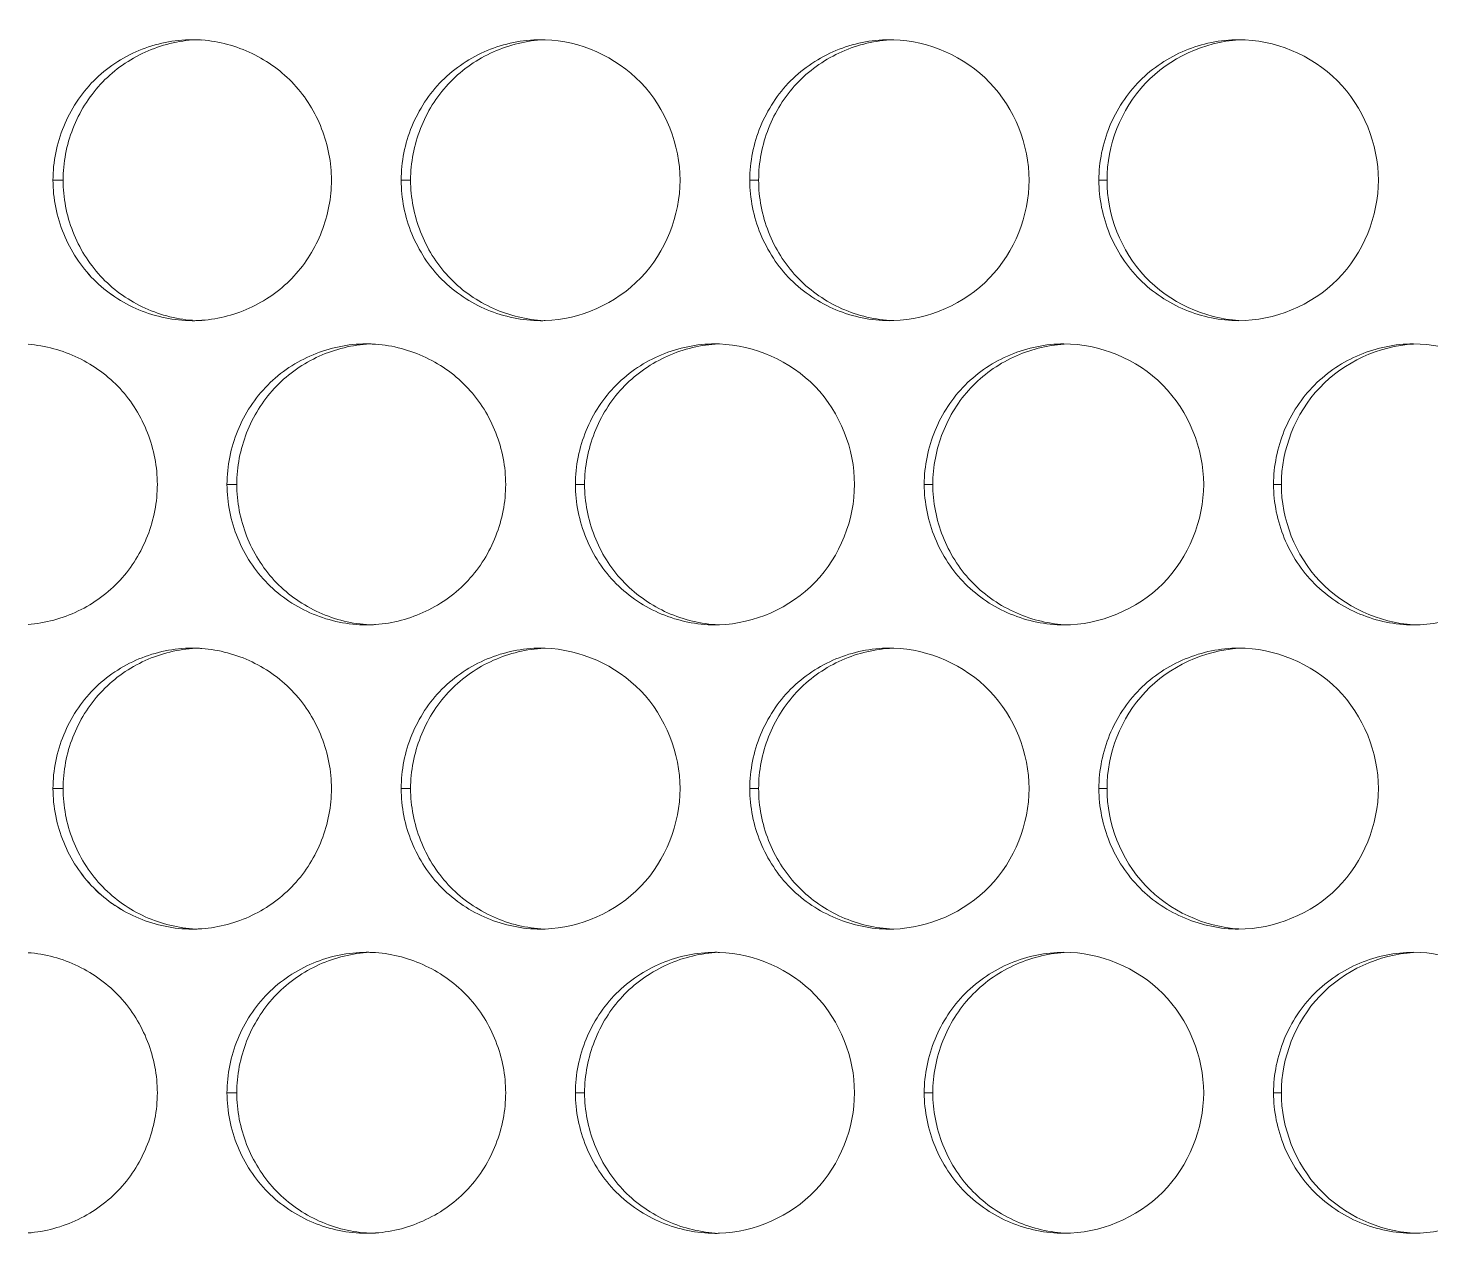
# Model space of a CAD drawing. Header units: millimetres. Extents: x 1177 to 4147, y 93 to 2194.
# Drawn here: x 1696.71 to 1726.67, y 1791.03 to 1817.01 of the extents above; entities that cross this region are included whole.
import ezdxf

# ---------------------------------------------------------------- set-up
doc = ezdxf.new("R2010")
doc.units = ezdxf.units.MM
doc.header["$LTSCALE"] = 0.1
doc.layers.get('0').update_dxf_attribs({"lineweight": 13})
doc.layers.add('标注', color=251, linetype='Continuous', lineweight=9)

msp = doc.modelspace()

# ---------------------------------------------------------------- linework, layer by layer
for radius, start, end in [(196.75, 204.56225, 43.01001), (177.334, 204.90538, 48.55999), (177.047, 204.9052, 48.6494), (168.077, 204.78787, 51.55568), (165.455, 204.70676, 52.44821), (156.5, 204.24844, 55.64881), (156.25, 204.23139, 55.74165), (155.11, 204.1505, 56.16753), (155, 204.14243, 56.20879)]:
    msp.add_arc((1812.49, 1686.895), radius, start, end)
at = {"layer": '标注'}
for p, q in [((1697.462, 1813.76), (1697.246, 1813.76)), ((1697.462, 1813.76), (1697.246, 1813.76)), ((1704.884, 1813.76), (1704.682, 1813.76)), ((1704.884, 1813.76), (1704.682, 1813.76)), ((1712.316, 1813.76), (1712.127, 1813.76)), ((1712.316, 1813.76), (1712.127, 1813.76)), ((1719.756, 1813.76), (1719.582, 1813.76)), ((1719.756, 1813.76), (1719.582, 1813.76)), ((1701.172, 1807.265), (1700.962, 1807.265)), ((1708.599, 1807.265), (1708.403, 1807.265)), ((1716.035, 1807.265), (1715.853, 1807.265)), ((1723.479, 1807.265), (1723.312, 1807.265)), ((1697.462, 1800.77), (1697.246, 1800.77)), ((1697.462, 1800.77), (1697.246, 1800.77)), ((1704.884, 1800.77), (1704.682, 1800.77)), ((1704.884, 1800.77), (1704.682, 1800.77)), ((1712.316, 1800.77), (1712.127, 1800.77)), ((1712.316, 1800.77), (1712.127, 1800.77)), ((1719.756, 1800.77), (1719.582, 1800.77)), ((1719.756, 1800.77), (1719.582, 1800.77)), ((1701.172, 1794.275), (1700.962, 1794.275)), ((1708.599, 1794.275), (1708.403, 1794.275)), ((1716.035, 1794.275), (1715.853, 1794.275)), ((1723.479, 1794.275), (1723.312, 1794.275))]:
    msp.add_line(p, q, dxfattribs=at)
for centre, radius, start, end in [((1700.219, 1813.956), 2.804, 87.8277, 89.9975), ((1700.219, 1813.956), 2.804, 87.8277, 89.9975), ((1700.217, 1813.92), 2.84, 85.8355, 87.828), ((1700.217, 1813.92), 2.84, 85.8355, 87.828), ((1707.659, 1813.95), 2.81, 87.977, 89.9978), ((1707.659, 1813.95), 2.81, 87.977, 89.9978), ((1715.108, 1813.945), 2.815, 88.1254, 89.9981), ((1715.108, 1813.945), 2.815, 88.1254, 89.9981), ((1700.219, 1813.564), 2.804, 270.0025, 272.1723), ((1700.219, 1813.564), 2.804, 270.0025, 272.1723), ((1700.217, 1813.6), 2.84, 272.172, 274.1645), ((1700.217, 1813.6), 2.84, 272.172, 274.1645), ((1707.659, 1813.57), 2.81, 270.0022, 272.023), ((1707.659, 1813.57), 2.81, 270.0022, 272.023), ((1715.108, 1813.576), 2.815, 270.0019, 271.8746), ((1715.108, 1813.576), 2.815, 270.0019, 271.8746), ((1703.938, 1807.458), 2.807, 87.9025, 89.9977), ((1703.936, 1807.423), 2.842, 85.9783, 87.9027), ((1711.382, 1807.452), 2.813, 88.0513, 89.998), ((1703.938, 1807.072), 2.807, 270.0023, 272.0975), ((1703.936, 1807.107), 2.842, 272.0973, 274.0217), ((1711.382, 1807.078), 2.813, 270.002, 271.9487), ((1700.219, 1800.966), 2.804, 87.8277, 89.9975), ((1700.219, 1800.966), 2.804, 87.8277, 89.9975), ((1700.217, 1800.93), 2.84, 85.8355, 87.828), ((1700.217, 1800.93), 2.84, 85.8355, 87.828), ((1707.659, 1800.96), 2.81, 87.977, 89.9978), ((1707.659, 1800.96), 2.81, 87.977, 89.9978), ((1715.108, 1800.954), 2.815, 88.1254, 89.9981), ((1715.108, 1800.954), 2.815, 88.1254, 89.9981), ((1700.219, 1800.574), 2.804, 270.0025, 272.1723), ((1700.219, 1800.574), 2.804, 270.0025, 272.1723), ((1700.217, 1800.61), 2.84, 272.172, 274.1645), ((1700.217, 1800.61), 2.84, 272.172, 274.1645), ((1707.659, 1800.58), 2.81, 270.0022, 272.023), ((1707.659, 1800.58), 2.81, 270.0022, 272.023), ((1715.108, 1800.585), 2.815, 270.0019, 271.8746), ((1715.108, 1800.585), 2.815, 270.0019, 271.8746), ((1703.938, 1794.468), 2.807, 87.9025, 89.9977), ((1703.936, 1794.433), 2.842, 85.9783, 87.9027), ((1711.382, 1794.462), 2.813, 88.0513, 89.998), ((1703.938, 1794.082), 2.807, 270.0023, 272.0975), ((1703.936, 1794.116), 2.842, 272.0973, 274.0217), ((1711.382, 1794.087), 2.813, 270.002, 271.9487)]:
    msp.add_arc(centre, radius, start, end, dxfattribs=at)
msp.add_spline([(2027.49, 1819.182), (1864.296, 1806.369), (1766.772, 1737.15), (1658.757, 1615.796), (1597.49, 1595.163)], degree=3, dxfattribs=at)
for points, knots in [([(1700.225, 1816.753), (1699.856, 1816.726), (1699.123, 1816.527), (1698.205, 1815.855), (1697.608, 1814.884), (1697.462, 1814.133), (1697.462, 1813.76)], [0, 0, 0, 0, 0.248925, 0.498265, 0.748671, 1, 1, 1, 1]), ([(1700.225, 1816.753), (1699.856, 1816.726), (1699.123, 1816.527), (1698.205, 1815.855), (1697.608, 1814.884), (1697.462, 1814.133), (1697.462, 1813.76)], [0, 0, 0, 0, 0.248925, 0.498265, 0.748671, 1, 1, 1, 1]), ([(1703.194, 1813.76), (1703.194, 1814.133), (1703.047, 1814.884), (1702.448, 1815.856), (1701.528, 1816.527), (1700.793, 1816.726), (1700.424, 1816.753)], [0, 0, 0, 0, 0.251074, 0.501391, 0.750853, 1, 1, 1, 1]), ([(1703.194, 1813.76), (1703.194, 1814.133), (1703.047, 1814.884), (1702.448, 1815.856), (1701.528, 1816.527), (1700.793, 1816.726), (1700.424, 1816.753)], [0, 0, 0, 0, 0.251074, 0.501391, 0.750853, 1, 1, 1, 1]), ([(1707.664, 1816.754), (1707.294, 1816.728), (1706.557, 1816.532), (1705.633, 1815.861), (1705.031, 1814.887), (1704.884, 1814.134), (1704.884, 1813.76)], [0, 0, 0, 0, 0.249064, 0.498469, 0.748809, 1, 1, 1, 1]), ([(1707.664, 1816.754), (1707.294, 1816.728), (1706.557, 1816.532), (1705.633, 1815.861), (1705.031, 1814.887), (1704.884, 1814.134), (1704.884, 1813.76)], [0, 0, 0, 0, 0.249064, 0.498469, 0.748809, 1, 1, 1, 1]), ([(1710.637, 1813.76), (1710.637, 1814.509), (1710.034, 1816.065), (1708.503, 1816.732), (1707.758, 1816.758)], [0, 0, 0, 0, 0.50127, 1, 1, 1, 1]), ([(1710.637, 1813.76), (1710.637, 1814.509), (1710.034, 1816.065), (1708.503, 1816.732), (1707.758, 1816.758)], [0, 0, 0, 0, 0.50127, 1, 1, 1, 1]), ([(1715.113, 1816.755), (1714.741, 1816.731), (1714, 1816.537), (1713.07, 1815.867), (1712.464, 1814.891), (1712.316, 1814.136), (1712.316, 1813.76)], [0, 0, 0, 0, 0.249193, 0.49866, 0.748939, 1, 1, 1, 1]), ([(1715.113, 1816.755), (1714.741, 1816.731), (1714, 1816.537), (1713.07, 1815.867), (1712.464, 1814.891), (1712.316, 1814.136), (1712.316, 1813.76)], [0, 0, 0, 0, 0.249193, 0.49866, 0.748939, 1, 1, 1, 1]), ([(1718.09, 1813.76), (1718.09, 1814.511), (1717.484, 1816.07), (1715.947, 1816.734), (1715.2, 1816.759)], [0, 0, 0, 0, 0.501064, 1, 1, 1, 1]), ([(1718.09, 1813.76), (1718.09, 1814.511), (1717.484, 1816.07), (1715.947, 1816.734), (1715.2, 1816.759)], [0, 0, 0, 0, 0.501064, 1, 1, 1, 1]), ([(1722.571, 1816.755), (1721.837, 1816.713), (1720.341, 1816.033), (1719.756, 1814.499), (1719.756, 1813.76)], [0, 0, 0, 0, 0.498764, 1, 1, 1, 1]), ([(1722.571, 1816.755), (1721.837, 1816.713), (1720.341, 1816.033), (1719.756, 1814.499), (1719.756, 1813.76)], [0, 0, 0, 0, 0.498764, 1, 1, 1, 1]), ([(1725.551, 1813.76), (1725.551, 1814.525), (1724.918, 1816.116), (1723.328, 1816.76), (1722.566, 1816.76)], [0, 0, 0, 0, 0.500882, 1, 1, 1, 1]), ([(1725.551, 1813.76), (1725.551, 1814.525), (1724.918, 1816.116), (1723.328, 1816.76), (1722.566, 1816.76)], [0, 0, 0, 0, 0.500882, 1, 1, 1, 1]), ([(1706.521, 1816.528), (1706.163, 1816.379), (1705.494, 1815.938), (1705.059, 1815.267), (1704.911, 1814.907)], [0, 0, 0, 0, 0.499396, 1, 1, 1, 1]), ([(1706.521, 1816.528), (1706.163, 1816.379), (1705.494, 1815.938), (1705.059, 1815.267), (1704.911, 1814.907)], [0, 0, 0, 0, 0.499396, 1, 1, 1, 1]), ([(1713.968, 1816.528), (1713.61, 1816.379), (1712.941, 1815.938), (1712.505, 1815.267), (1712.357, 1814.907)], [0, 0, 0, 0, 0.499513, 1, 1, 1, 1]), ([(1713.968, 1816.528), (1713.61, 1816.379), (1712.941, 1815.938), (1712.505, 1815.267), (1712.357, 1814.907)], [0, 0, 0, 0, 0.499513, 1, 1, 1, 1]), ([(1721.425, 1816.528), (1721.066, 1816.379), (1720.397, 1815.939), (1719.96, 1815.267), (1719.812, 1814.907)], [0, 0, 0, 0, 0.499622, 1, 1, 1, 1]), ([(1721.425, 1816.528), (1721.066, 1816.379), (1720.397, 1815.939), (1719.96, 1815.267), (1719.812, 1814.907)], [0, 0, 0, 0, 0.499622, 1, 1, 1, 1]), ([(1697.462, 1813.76), (1697.462, 1813.387), (1697.608, 1812.637), (1698.205, 1811.665), (1699.123, 1810.993), (1699.856, 1810.795), (1700.225, 1810.768)], [0, 0, 0, 0, 0.251329, 0.501735, 0.751075, 1, 1, 1, 1]), ([(1697.462, 1813.76), (1697.462, 1813.387), (1697.608, 1812.637), (1698.205, 1811.665), (1699.123, 1810.993), (1699.856, 1810.795), (1700.225, 1810.768)], [0, 0, 0, 0, 0.251329, 0.501735, 0.751075, 1, 1, 1, 1]), ([(1700.424, 1810.768), (1700.793, 1810.794), (1701.528, 1810.993), (1702.448, 1811.664), (1703.047, 1812.636), (1703.194, 1813.387), (1703.194, 1813.76)], [0, 0, 0, 0, 0.249147, 0.498609, 0.748926, 1, 1, 1, 1]), ([(1700.424, 1810.768), (1700.793, 1810.794), (1701.528, 1810.993), (1702.448, 1811.664), (1703.047, 1812.636), (1703.194, 1813.387), (1703.194, 1813.76)], [0, 0, 0, 0, 0.249147, 0.498609, 0.748926, 1, 1, 1, 1]), ([(1704.884, 1813.76), (1704.884, 1813.386), (1705.031, 1812.633), (1705.633, 1811.659), (1706.557, 1810.988), (1707.294, 1810.792), (1707.664, 1810.767)], [0, 0, 0, 0, 0.251191, 0.501531, 0.750936, 1, 1, 1, 1]), ([(1704.884, 1813.76), (1704.884, 1813.386), (1705.031, 1812.633), (1705.633, 1811.659), (1706.557, 1810.988), (1707.294, 1810.792), (1707.664, 1810.767)], [0, 0, 0, 0, 0.251191, 0.501531, 0.750936, 1, 1, 1, 1]), ([(1707.758, 1810.762), (1708.503, 1810.788), (1710.034, 1811.455), (1710.637, 1813.011), (1710.637, 1813.76)], [0, 0, 0, 0, 0.49873, 1, 1, 1, 1]), ([(1707.758, 1810.762), (1708.503, 1810.788), (1710.034, 1811.455), (1710.637, 1813.011), (1710.637, 1813.76)], [0, 0, 0, 0, 0.49873, 1, 1, 1, 1]), ([(1712.316, 1813.76), (1712.316, 1813.385), (1712.464, 1812.629), (1713.07, 1811.653), (1714, 1810.983), (1714.741, 1810.789), (1715.113, 1810.766)], [0, 0, 0, 0, 0.251061, 0.50134, 0.750807, 1, 1, 1, 1]), ([(1712.316, 1813.76), (1712.316, 1813.385), (1712.464, 1812.629), (1713.07, 1811.653), (1714, 1810.983), (1714.741, 1810.789), (1715.113, 1810.766)], [0, 0, 0, 0, 0.251061, 0.50134, 0.750807, 1, 1, 1, 1]), ([(1715.2, 1810.762), (1715.947, 1810.786), (1717.484, 1811.45), (1718.09, 1813.01), (1718.09, 1813.76)], [0, 0, 0, 0, 0.498936, 1, 1, 1, 1]), ([(1715.2, 1810.762), (1715.947, 1810.786), (1717.484, 1811.45), (1718.09, 1813.01), (1718.09, 1813.76)], [0, 0, 0, 0, 0.498936, 1, 1, 1, 1]), ([(1719.756, 1813.76), (1719.756, 1813.021), (1720.341, 1811.487), (1721.837, 1810.808), (1722.571, 1810.765)], [0, 0, 0, 0, 0.501236, 1, 1, 1, 1]), ([(1719.756, 1813.76), (1719.756, 1813.021), (1720.341, 1811.487), (1721.837, 1810.808), (1722.571, 1810.765)], [0, 0, 0, 0, 0.501236, 1, 1, 1, 1]), ([(1722.566, 1810.76), (1723.328, 1810.76), (1724.918, 1811.404), (1725.551, 1812.995), (1725.551, 1813.76)], [0, 0, 0, 0, 0.499118, 1, 1, 1, 1]), ([(1722.566, 1810.76), (1723.328, 1810.76), (1724.918, 1811.404), (1725.551, 1812.995), (1725.551, 1813.76)], [0, 0, 0, 0, 0.499118, 1, 1, 1, 1]), ([(1697.475, 1812.613), (1697.622, 1812.253), (1698.057, 1811.582), (1698.724, 1811.141), (1699.082, 1810.992)], [0, 0, 0, 0, 0.50073, 1, 1, 1, 1]), ([(1704.911, 1812.613), (1705.059, 1812.253), (1705.494, 1811.582), (1706.163, 1811.141), (1706.521, 1810.992)], [0, 0, 0, 0, 0.500604, 1, 1, 1, 1]), ([(1704.911, 1812.613), (1705.059, 1812.253), (1705.494, 1811.582), (1706.163, 1811.141), (1706.521, 1810.992)], [0, 0, 0, 0, 0.500604, 1, 1, 1, 1]), ([(1712.357, 1812.613), (1712.505, 1812.253), (1712.941, 1811.582), (1713.61, 1811.141), (1713.968, 1810.992)], [0, 0, 0, 0, 0.500487, 1, 1, 1, 1]), ([(1712.357, 1812.613), (1712.505, 1812.253), (1712.941, 1811.582), (1713.61, 1811.141), (1713.968, 1810.992)], [0, 0, 0, 0, 0.500487, 1, 1, 1, 1]), ([(1719.812, 1812.613), (1719.96, 1812.253), (1720.397, 1811.582), (1721.066, 1811.141), (1721.425, 1810.992)], [0, 0, 0, 0, 0.500378, 1, 1, 1, 1]), ([(1719.812, 1812.613), (1719.96, 1812.253), (1720.397, 1811.582), (1721.066, 1811.141), (1721.425, 1810.992)], [0, 0, 0, 0, 0.500378, 1, 1, 1, 1]), ([(1699.475, 1807.265), (1699.475, 1807.638), (1699.329, 1808.387), (1698.733, 1809.358), (1697.815, 1810.029), (1697.083, 1810.229), (1696.714, 1810.257)], [0, 0, 0, 0, 0.251145, 0.501497, 0.750925, 1, 1, 1, 1]), ([(1703.943, 1810.258), (1703.574, 1810.232), (1702.839, 1810.034), (1701.918, 1809.363), (1701.318, 1808.39), (1701.172, 1807.639), (1701.172, 1807.265)], [0, 0, 0, 0, 0.248996, 0.498369, 0.748741, 1, 1, 1, 1]), ([(1706.914, 1807.265), (1706.914, 1807.639), (1706.767, 1808.391), (1706.166, 1809.364), (1705.242, 1810.035), (1704.506, 1810.232), (1704.136, 1810.258)], [0, 0, 0, 0, 0.251005, 0.501289, 0.750782, 1, 1, 1, 1]), ([(1711.388, 1810.259), (1711.017, 1810.235), (1710.278, 1810.039), (1709.35, 1809.369), (1708.747, 1808.394), (1708.599, 1807.64), (1708.599, 1807.265)], [0, 0, 0, 0, 0.24913, 0.498566, 0.748875, 1, 1, 1, 1]), ([(1714.363, 1807.265), (1714.363, 1808.015), (1713.758, 1809.572), (1712.224, 1810.238), (1711.478, 1810.263)], [0, 0, 0, 0, 0.501165, 1, 1, 1, 1]), ([(1718.841, 1810.26), (1718.468, 1810.237), (1717.725, 1810.044), (1716.792, 1809.375), (1716.184, 1808.398), (1716.035, 1807.641), (1716.035, 1807.265)], [0, 0, 0, 0, 0.249253, 0.49875, 0.749, 1, 1, 1, 1]), ([(1721.82, 1807.265), (1721.82, 1808.03), (1721.187, 1809.621), (1719.598, 1810.265), (1718.836, 1810.265)], [0, 0, 0, 0, 0.500977, 1, 1, 1, 1]), ([(1726.303, 1810.261), (1725.567, 1810.22), (1724.067, 1809.542), (1723.479, 1808.005), (1723.479, 1807.265)], [0, 0, 0, 0, 0.498854, 1, 1, 1, 1]), ([(1729.285, 1807.265), (1729.285, 1808.03), (1728.65, 1809.622), (1727.06, 1810.265), (1726.298, 1810.265)], [0, 0, 0, 0, 0.50079, 1, 1, 1, 1]), ([(1702.8, 1810.033), (1702.442, 1809.884), (1701.775, 1809.443), (1701.34, 1808.772), (1701.192, 1808.412)], [0, 0, 0, 0, 0.499334, 1, 1, 1, 1]), ([(1710.243, 1810.033), (1709.885, 1809.884), (1709.217, 1809.443), (1708.781, 1808.772), (1708.633, 1808.412)], [0, 0, 0, 0, 0.499456, 1, 1, 1, 1]), ([(1717.696, 1810.033), (1717.337, 1809.884), (1716.668, 1809.443), (1716.232, 1808.772), (1716.083, 1808.412)], [0, 0, 0, 0, 0.499569, 1, 1, 1, 1]), ([(1725.156, 1810.033), (1724.797, 1809.884), (1724.128, 1809.444), (1723.691, 1808.772), (1723.542, 1808.412)], [0, 0, 0, 0, 0.499673, 1, 1, 1, 1]), ([(1696.714, 1804.273), (1697.083, 1804.301), (1697.815, 1804.5), (1698.733, 1805.172), (1699.329, 1806.143), (1699.475, 1806.892), (1699.475, 1807.265)], [0, 0, 0, 0, 0.249075, 0.498503, 0.748855, 1, 1, 1, 1]), ([(1701.172, 1807.265), (1701.172, 1806.891), (1701.318, 1806.14), (1701.918, 1805.167), (1702.839, 1804.496), (1703.574, 1804.298), (1703.943, 1804.272)], [0, 0, 0, 0, 0.251259, 0.501631, 0.751004, 1, 1, 1, 1]), ([(1704.136, 1804.272), (1704.506, 1804.298), (1705.242, 1804.495), (1706.166, 1805.166), (1706.767, 1806.139), (1706.914, 1806.891), (1706.914, 1807.265)], [0, 0, 0, 0, 0.249218, 0.498711, 0.748995, 1, 1, 1, 1]), ([(1708.599, 1807.265), (1708.599, 1806.89), (1708.747, 1806.136), (1709.35, 1805.161), (1710.278, 1804.491), (1711.017, 1804.295), (1711.388, 1804.271)], [0, 0, 0, 0, 0.251125, 0.501434, 0.75087, 1, 1, 1, 1]), ([(1711.478, 1804.267), (1712.224, 1804.292), (1713.758, 1804.957), (1714.363, 1806.515), (1714.363, 1807.265)], [0, 0, 0, 0, 0.498835, 1, 1, 1, 1]), ([(1716.035, 1807.265), (1716.035, 1806.889), (1716.184, 1806.132), (1716.792, 1805.155), (1717.725, 1804.486), (1718.468, 1804.293), (1718.841, 1804.27)], [0, 0, 0, 0, 0.251, 0.50125, 0.750747, 1, 1, 1, 1]), ([(1718.836, 1804.265), (1719.598, 1804.265), (1721.187, 1804.909), (1721.82, 1806.5), (1721.82, 1807.265)], [0, 0, 0, 0, 0.499023, 1, 1, 1, 1]), ([(1723.479, 1807.265), (1723.479, 1806.525), (1724.067, 1804.988), (1725.567, 1804.31), (1726.303, 1804.269)], [0, 0, 0, 0, 0.501146, 1, 1, 1, 1]), ([(1726.298, 1804.265), (1727.06, 1804.265), (1728.65, 1804.908), (1729.285, 1806.5), (1729.285, 1807.265)], [0, 0, 0, 0, 0.49921, 1, 1, 1, 1]), ([(1701.192, 1806.118), (1701.34, 1805.758), (1701.775, 1805.087), (1702.442, 1804.646), (1702.8, 1804.497)], [0, 0, 0, 0, 0.500666, 1, 1, 1, 1]), ([(1708.633, 1806.118), (1708.781, 1805.758), (1709.217, 1805.087), (1709.885, 1804.646), (1710.243, 1804.497)], [0, 0, 0, 0, 0.500544, 1, 1, 1, 1]), ([(1716.083, 1806.118), (1716.232, 1805.758), (1716.668, 1805.086), (1717.337, 1804.646), (1717.696, 1804.497)], [0, 0, 0, 0, 0.500431, 1, 1, 1, 1]), ([(1723.542, 1806.118), (1723.691, 1805.758), (1724.128, 1805.086), (1724.797, 1804.646), (1725.156, 1804.497)], [0, 0, 0, 0, 0.500327, 1, 1, 1, 1]), ([(1700.225, 1803.762), (1699.856, 1803.735), (1699.123, 1803.537), (1698.205, 1802.865), (1697.608, 1801.893), (1697.462, 1801.143), (1697.462, 1800.77)], [0, 0, 0, 0, 0.248925, 0.498265, 0.748671, 1, 1, 1, 1]), ([(1700.225, 1803.762), (1699.856, 1803.735), (1699.123, 1803.537), (1698.205, 1802.865), (1697.608, 1801.893), (1697.462, 1801.143), (1697.462, 1800.77)], [0, 0, 0, 0, 0.248925, 0.498265, 0.748671, 1, 1, 1, 1]), ([(1703.194, 1800.77), (1703.194, 1801.143), (1703.047, 1801.894), (1702.448, 1802.866), (1701.528, 1803.537), (1700.793, 1803.735), (1700.424, 1803.762)], [0, 0, 0, 0, 0.251074, 0.501391, 0.750853, 1, 1, 1, 1]), ([(1703.194, 1800.77), (1703.194, 1801.143), (1703.047, 1801.894), (1702.448, 1802.866), (1701.528, 1803.537), (1700.793, 1803.735), (1700.424, 1803.762)], [0, 0, 0, 0, 0.251074, 0.501391, 0.750853, 1, 1, 1, 1]), ([(1707.664, 1803.763), (1707.294, 1803.738), (1706.557, 1803.542), (1705.633, 1802.871), (1705.031, 1801.897), (1704.884, 1801.144), (1704.884, 1800.77)], [0, 0, 0, 0, 0.249064, 0.498469, 0.748809, 1, 1, 1, 1]), ([(1707.664, 1803.763), (1707.294, 1803.738), (1706.557, 1803.542), (1705.633, 1802.871), (1705.031, 1801.897), (1704.884, 1801.144), (1704.884, 1800.77)], [0, 0, 0, 0, 0.249064, 0.498469, 0.748809, 1, 1, 1, 1]), ([(1710.637, 1800.77), (1710.637, 1801.519), (1710.034, 1803.075), (1708.503, 1803.742), (1707.758, 1803.768)], [0, 0, 0, 0, 0.50127, 1, 1, 1, 1]), ([(1710.637, 1800.77), (1710.637, 1801.519), (1710.034, 1803.075), (1708.503, 1803.742), (1707.758, 1803.768)], [0, 0, 0, 0, 0.50127, 1, 1, 1, 1]), ([(1715.113, 1803.764), (1714.741, 1803.741), (1714, 1803.547), (1713.07, 1802.877), (1712.464, 1801.901), (1712.316, 1801.145), (1712.316, 1800.77)], [0, 0, 0, 0, 0.249193, 0.49866, 0.748939, 1, 1, 1, 1]), ([(1715.113, 1803.764), (1714.741, 1803.741), (1714, 1803.547), (1713.07, 1802.877), (1712.464, 1801.901), (1712.316, 1801.145), (1712.316, 1800.77)], [0, 0, 0, 0, 0.249193, 0.49866, 0.748939, 1, 1, 1, 1]), ([(1718.09, 1800.77), (1718.09, 1801.52), (1717.484, 1803.079), (1715.947, 1803.744), (1715.2, 1803.768)], [0, 0, 0, 0, 0.501064, 1, 1, 1, 1]), ([(1718.09, 1800.77), (1718.09, 1801.52), (1717.484, 1803.079), (1715.947, 1803.744), (1715.2, 1803.768)], [0, 0, 0, 0, 0.501064, 1, 1, 1, 1]), ([(1722.571, 1803.765), (1721.837, 1803.722), (1720.341, 1803.043), (1719.756, 1801.509), (1719.756, 1800.77)], [0, 0, 0, 0, 0.498764, 1, 1, 1, 1]), ([(1722.571, 1803.765), (1721.837, 1803.722), (1720.341, 1803.043), (1719.756, 1801.509), (1719.756, 1800.77)], [0, 0, 0, 0, 0.498764, 1, 1, 1, 1]), ([(1725.551, 1800.77), (1725.551, 1801.535), (1724.918, 1803.126), (1723.328, 1803.77), (1722.566, 1803.77)], [0, 0, 0, 0, 0.500882, 1, 1, 1, 1]), ([(1725.551, 1800.77), (1725.551, 1801.535), (1724.918, 1803.126), (1723.328, 1803.77), (1722.566, 1803.77)], [0, 0, 0, 0, 0.500882, 1, 1, 1, 1]), ([(1706.521, 1803.538), (1706.163, 1803.389), (1705.494, 1802.948), (1705.059, 1802.277), (1704.911, 1801.917)], [0, 0, 0, 0, 0.499396, 1, 1, 1, 1]), ([(1706.521, 1803.538), (1706.163, 1803.389), (1705.494, 1802.948), (1705.059, 1802.277), (1704.911, 1801.917)], [0, 0, 0, 0, 0.499396, 1, 1, 1, 1]), ([(1713.968, 1803.538), (1713.61, 1803.389), (1712.941, 1802.948), (1712.505, 1802.277), (1712.357, 1801.917)], [0, 0, 0, 0, 0.499513, 1, 1, 1, 1]), ([(1713.968, 1803.538), (1713.61, 1803.389), (1712.941, 1802.948), (1712.505, 1802.277), (1712.357, 1801.917)], [0, 0, 0, 0, 0.499513, 1, 1, 1, 1]), ([(1721.425, 1803.538), (1721.066, 1803.389), (1720.397, 1802.948), (1719.96, 1802.277), (1719.812, 1801.917)], [0, 0, 0, 0, 0.499622, 1, 1, 1, 1]), ([(1721.425, 1803.538), (1721.066, 1803.389), (1720.397, 1802.948), (1719.96, 1802.277), (1719.812, 1801.917)], [0, 0, 0, 0, 0.499622, 1, 1, 1, 1]), ([(1697.462, 1800.77), (1697.462, 1800.397), (1697.608, 1799.646), (1698.205, 1798.674), (1699.123, 1798.003), (1699.856, 1797.804), (1700.225, 1797.777)], [0, 0, 0, 0, 0.251329, 0.501735, 0.751075, 1, 1, 1, 1]), ([(1697.462, 1800.77), (1697.462, 1800.397), (1697.608, 1799.646), (1698.205, 1798.674), (1699.123, 1798.003), (1699.856, 1797.804), (1700.225, 1797.777)], [0, 0, 0, 0, 0.251329, 0.501735, 0.751075, 1, 1, 1, 1]), ([(1700.424, 1797.777), (1700.793, 1797.804), (1701.528, 1798.003), (1702.448, 1798.674), (1703.047, 1799.646), (1703.194, 1800.397), (1703.194, 1800.77)], [0, 0, 0, 0, 0.249147, 0.498609, 0.748926, 1, 1, 1, 1]), ([(1700.424, 1797.777), (1700.793, 1797.804), (1701.528, 1798.003), (1702.448, 1798.674), (1703.047, 1799.646), (1703.194, 1800.397), (1703.194, 1800.77)], [0, 0, 0, 0, 0.249147, 0.498609, 0.748926, 1, 1, 1, 1]), ([(1704.884, 1800.77), (1704.884, 1800.395), (1705.031, 1799.643), (1705.633, 1798.669), (1706.557, 1797.998), (1707.294, 1797.801), (1707.664, 1797.776)], [0, 0, 0, 0, 0.251191, 0.501531, 0.750936, 1, 1, 1, 1]), ([(1704.884, 1800.77), (1704.884, 1800.395), (1705.031, 1799.643), (1705.633, 1798.669), (1706.557, 1797.998), (1707.294, 1797.801), (1707.664, 1797.776)], [0, 0, 0, 0, 0.251191, 0.501531, 0.750936, 1, 1, 1, 1]), ([(1707.758, 1797.772), (1708.503, 1797.798), (1710.034, 1798.465), (1710.637, 1800.021), (1710.637, 1800.77)], [0, 0, 0, 0, 0.49873, 1, 1, 1, 1]), ([(1707.758, 1797.772), (1708.503, 1797.798), (1710.034, 1798.465), (1710.637, 1800.021), (1710.637, 1800.77)], [0, 0, 0, 0, 0.49873, 1, 1, 1, 1]), ([(1712.316, 1800.77), (1712.316, 1800.394), (1712.464, 1799.639), (1713.07, 1798.663), (1714, 1797.993), (1714.741, 1797.799), (1715.113, 1797.775)], [0, 0, 0, 0, 0.251061, 0.50134, 0.750807, 1, 1, 1, 1]), ([(1712.316, 1800.77), (1712.316, 1800.394), (1712.464, 1799.639), (1713.07, 1798.663), (1714, 1797.993), (1714.741, 1797.799), (1715.113, 1797.775)], [0, 0, 0, 0, 0.251061, 0.50134, 0.750807, 1, 1, 1, 1]), ([(1715.2, 1797.771), (1715.947, 1797.796), (1717.484, 1798.46), (1718.09, 1800.019), (1718.09, 1800.77)], [0, 0, 0, 0, 0.498936, 1, 1, 1, 1]), ([(1715.2, 1797.771), (1715.947, 1797.796), (1717.484, 1798.46), (1718.09, 1800.019), (1718.09, 1800.77)], [0, 0, 0, 0, 0.498936, 1, 1, 1, 1]), ([(1719.756, 1800.77), (1719.756, 1800.031), (1720.341, 1798.497), (1721.837, 1797.817), (1722.571, 1797.775)], [0, 0, 0, 0, 0.501236, 1, 1, 1, 1]), ([(1719.756, 1800.77), (1719.756, 1800.031), (1720.341, 1798.497), (1721.837, 1797.817), (1722.571, 1797.775)], [0, 0, 0, 0, 0.501236, 1, 1, 1, 1]), ([(1722.566, 1797.77), (1723.328, 1797.77), (1724.918, 1798.413), (1725.551, 1800.005), (1725.551, 1800.77)], [0, 0, 0, 0, 0.499118, 1, 1, 1, 1]), ([(1722.566, 1797.77), (1723.328, 1797.77), (1724.918, 1798.413), (1725.551, 1800.005), (1725.551, 1800.77)], [0, 0, 0, 0, 0.499118, 1, 1, 1, 1]), ([(1697.475, 1799.623), (1697.622, 1799.263), (1698.057, 1798.592), (1698.724, 1798.151), (1699.082, 1798.002)], [0, 0, 0, 0, 0.50073, 1, 1, 1, 1]), ([(1704.911, 1799.623), (1705.059, 1799.263), (1705.494, 1798.592), (1706.163, 1798.151), (1706.521, 1798.002)], [0, 0, 0, 0, 0.500604, 1, 1, 1, 1]), ([(1704.911, 1799.623), (1705.059, 1799.263), (1705.494, 1798.592), (1706.163, 1798.151), (1706.521, 1798.002)], [0, 0, 0, 0, 0.500604, 1, 1, 1, 1]), ([(1712.357, 1799.623), (1712.505, 1799.263), (1712.941, 1798.591), (1713.61, 1798.151), (1713.968, 1798.002)], [0, 0, 0, 0, 0.500487, 1, 1, 1, 1]), ([(1712.357, 1799.623), (1712.505, 1799.263), (1712.941, 1798.591), (1713.61, 1798.151), (1713.968, 1798.002)], [0, 0, 0, 0, 0.500487, 1, 1, 1, 1]), ([(1719.812, 1799.623), (1719.96, 1799.263), (1720.397, 1798.591), (1721.066, 1798.151), (1721.425, 1798.002)], [0, 0, 0, 0, 0.500378, 1, 1, 1, 1]), ([(1719.812, 1799.623), (1719.96, 1799.263), (1720.397, 1798.591), (1721.066, 1798.151), (1721.425, 1798.002)], [0, 0, 0, 0, 0.500378, 1, 1, 1, 1]), ([(1699.475, 1794.275), (1699.475, 1794.647), (1699.329, 1795.397), (1698.733, 1796.367), (1697.815, 1797.039), (1697.083, 1797.239), (1696.714, 1797.267)], [0, 0, 0, 0, 0.251145, 0.501497, 0.750925, 1, 1, 1, 1]), ([(1703.943, 1797.268), (1703.574, 1797.242), (1702.839, 1797.044), (1701.918, 1796.373), (1701.318, 1795.4), (1701.172, 1794.648), (1701.172, 1794.275)], [0, 0, 0, 0, 0.248996, 0.498369, 0.748741, 1, 1, 1, 1]), ([(1706.914, 1794.275), (1706.914, 1794.648), (1706.767, 1795.4), (1706.166, 1796.373), (1705.242, 1797.044), (1704.506, 1797.242), (1704.136, 1797.268)], [0, 0, 0, 0, 0.251005, 0.501289, 0.750782, 1, 1, 1, 1]), ([(1711.388, 1797.269), (1711.017, 1797.244), (1710.278, 1797.049), (1709.35, 1796.379), (1708.747, 1795.404), (1708.599, 1794.649), (1708.599, 1794.275)], [0, 0, 0, 0, 0.24913, 0.498566, 0.748875, 1, 1, 1, 1]), ([(1714.363, 1794.275), (1714.363, 1795.024), (1713.758, 1796.582), (1712.224, 1797.248), (1711.478, 1797.273)], [0, 0, 0, 0, 0.501165, 1, 1, 1, 1]), ([(1718.841, 1797.269), (1718.468, 1797.247), (1717.725, 1797.054), (1716.792, 1796.384), (1716.184, 1795.407), (1716.035, 1794.651), (1716.035, 1794.275)], [0, 0, 0, 0, 0.249253, 0.49875, 0.749, 1, 1, 1, 1]), ([(1721.82, 1794.275), (1721.82, 1795.039), (1721.187, 1796.63), (1719.598, 1797.275), (1718.836, 1797.275)], [0, 0, 0, 0, 0.500977, 1, 1, 1, 1]), ([(1726.303, 1797.27), (1725.567, 1797.229), (1724.067, 1796.551), (1723.479, 1795.015), (1723.479, 1794.275)], [0, 0, 0, 0, 0.498854, 1, 1, 1, 1]), ([(1729.285, 1794.275), (1729.285, 1795.039), (1728.65, 1796.631), (1727.06, 1797.275), (1726.298, 1797.275)], [0, 0, 0, 0, 0.50079, 1, 1, 1, 1]), ([(1702.8, 1797.043), (1702.442, 1796.893), (1701.775, 1796.453), (1701.34, 1795.781), (1701.192, 1795.422)], [0, 0, 0, 0, 0.499334, 1, 1, 1, 1]), ([(1710.243, 1797.043), (1709.885, 1796.893), (1709.217, 1796.453), (1708.781, 1795.781), (1708.633, 1795.422)], [0, 0, 0, 0, 0.499456, 1, 1, 1, 1]), ([(1717.696, 1797.043), (1717.337, 1796.893), (1716.668, 1796.453), (1716.232, 1795.782), (1716.083, 1795.422)], [0, 0, 0, 0, 0.499569, 1, 1, 1, 1]), ([(1725.156, 1797.043), (1724.797, 1796.893), (1724.128, 1796.453), (1723.691, 1795.782), (1723.542, 1795.422)], [0, 0, 0, 0, 0.499673, 1, 1, 1, 1]), ([(1696.714, 1791.283), (1697.083, 1791.31), (1697.815, 1791.51), (1698.733, 1792.182), (1699.329, 1793.152), (1699.475, 1793.902), (1699.475, 1794.275)], [0, 0, 0, 0, 0.249075, 0.498503, 0.748855, 1, 1, 1, 1]), ([(1701.172, 1794.275), (1701.172, 1793.901), (1701.318, 1793.149), (1701.918, 1792.176), (1702.839, 1791.505), (1703.574, 1791.308), (1703.943, 1791.282)], [0, 0, 0, 0, 0.251259, 0.501631, 0.751004, 1, 1, 1, 1]), ([(1704.136, 1791.282), (1704.506, 1791.308), (1705.242, 1791.505), (1706.166, 1792.176), (1706.767, 1793.149), (1706.914, 1793.901), (1706.914, 1794.275)], [0, 0, 0, 0, 0.249218, 0.498711, 0.748995, 1, 1, 1, 1]), ([(1708.599, 1794.275), (1708.599, 1793.9), (1708.747, 1793.146), (1709.35, 1792.171), (1710.278, 1791.5), (1711.017, 1791.305), (1711.388, 1791.281)], [0, 0, 0, 0, 0.251125, 0.501434, 0.75087, 1, 1, 1, 1]), ([(1711.478, 1791.276), (1712.224, 1791.302), (1713.758, 1791.967), (1714.363, 1793.525), (1714.363, 1794.275)], [0, 0, 0, 0, 0.498835, 1, 1, 1, 1]), ([(1716.035, 1794.275), (1716.035, 1793.899), (1716.184, 1793.142), (1716.792, 1792.165), (1717.725, 1791.495), (1718.468, 1791.302), (1718.841, 1791.28)], [0, 0, 0, 0, 0.251, 0.50125, 0.750747, 1, 1, 1, 1]), ([(1718.836, 1791.275), (1719.598, 1791.275), (1721.187, 1791.919), (1721.82, 1793.51), (1721.82, 1794.275)], [0, 0, 0, 0, 0.499023, 1, 1, 1, 1]), ([(1723.479, 1794.275), (1723.479, 1793.534), (1724.067, 1791.998), (1725.567, 1791.32), (1726.303, 1791.279)], [0, 0, 0, 0, 0.501146, 1, 1, 1, 1]), ([(1726.298, 1791.275), (1727.06, 1791.275), (1728.65, 1791.918), (1729.285, 1793.51), (1729.285, 1794.275)], [0, 0, 0, 0, 0.49921, 1, 1, 1, 1]), ([(1701.192, 1793.127), (1701.34, 1792.768), (1701.775, 1792.097), (1702.442, 1791.656), (1702.8, 1791.506)], [0, 0, 0, 0, 0.500666, 1, 1, 1, 1]), ([(1708.633, 1793.127), (1708.781, 1792.768), (1709.217, 1792.096), (1709.885, 1791.656), (1710.243, 1791.506)], [0, 0, 0, 0, 0.500544, 1, 1, 1, 1]), ([(1716.083, 1793.127), (1716.232, 1792.768), (1716.668, 1792.096), (1717.337, 1791.656), (1717.696, 1791.506)], [0, 0, 0, 0, 0.500431, 1, 1, 1, 1]), ([(1723.542, 1793.127), (1723.691, 1792.768), (1724.128, 1792.096), (1724.797, 1791.656), (1725.156, 1791.506)], [0, 0, 0, 0, 0.500327, 1, 1, 1, 1])]:
    msp.add_open_spline(points, degree=3, knots=knots, dxfattribs=at)
for points in [[(1700.219, 1816.76), (1699.832, 1816.76), (1699.439, 1816.678), (1699.082, 1816.528)], [(1700.219, 1816.76), (1699.832, 1816.76), (1699.439, 1816.678), (1699.082, 1816.528)], [(1707.659, 1816.76), (1707.272, 1816.76), (1706.878, 1816.678), (1706.521, 1816.528)], [(1707.659, 1816.76), (1707.272, 1816.76), (1706.878, 1816.678), (1706.521, 1816.528)], [(1715.108, 1816.76), (1714.72, 1816.76), (1714.326, 1816.678), (1713.968, 1816.528)], [(1715.108, 1816.76), (1714.72, 1816.76), (1714.326, 1816.678), (1713.968, 1816.528)], [(1722.566, 1816.76), (1722.178, 1816.76), (1721.783, 1816.678), (1721.425, 1816.528)], [(1722.566, 1816.76), (1722.178, 1816.76), (1721.783, 1816.678), (1721.425, 1816.528)], [(1699.082, 1816.528), (1698.724, 1816.379), (1698.389, 1816.156), (1698.116, 1815.881)], [(1699.082, 1816.528), (1698.724, 1816.379), (1698.389, 1816.156), (1698.116, 1815.881)], [(1698.116, 1815.881), (1697.842, 1815.605), (1697.622, 1815.267), (1697.475, 1814.907)], [(1698.116, 1815.881), (1697.842, 1815.605), (1697.622, 1815.267), (1697.475, 1814.907)], [(1697.475, 1814.907), (1697.327, 1814.547), (1697.246, 1814.15), (1697.246, 1813.76)], [(1697.475, 1814.907), (1697.327, 1814.547), (1697.246, 1814.15), (1697.246, 1813.76)], [(1704.911, 1814.907), (1704.763, 1814.547), (1704.682, 1814.15), (1704.682, 1813.76)], [(1704.911, 1814.907), (1704.763, 1814.547), (1704.682, 1814.15), (1704.682, 1813.76)], [(1712.357, 1814.907), (1712.209, 1814.547), (1712.127, 1814.15), (1712.127, 1813.76)], [(1712.357, 1814.907), (1712.209, 1814.547), (1712.127, 1814.15), (1712.127, 1813.76)], [(1719.812, 1814.907), (1719.663, 1814.547), (1719.582, 1814.15), (1719.582, 1813.76)], [(1719.812, 1814.907), (1719.663, 1814.547), (1719.582, 1814.15), (1719.582, 1813.76)], [(1697.246, 1813.76), (1697.246, 1813.37), (1697.327, 1812.974), (1697.475, 1812.613)], [(1697.246, 1813.76), (1697.246, 1813.37), (1697.327, 1812.974), (1697.475, 1812.613)], [(1704.682, 1813.76), (1704.682, 1813.37), (1704.763, 1812.974), (1704.911, 1812.613)], [(1704.682, 1813.76), (1704.682, 1813.37), (1704.763, 1812.974), (1704.911, 1812.613)], [(1712.127, 1813.76), (1712.127, 1813.37), (1712.209, 1812.974), (1712.357, 1812.613)], [(1712.127, 1813.76), (1712.127, 1813.37), (1712.209, 1812.974), (1712.357, 1812.613)], [(1719.582, 1813.76), (1719.582, 1813.37), (1719.663, 1812.974), (1719.812, 1812.613)], [(1719.582, 1813.76), (1719.582, 1813.37), (1719.663, 1812.974), (1719.812, 1812.613)], [(1697.475, 1812.613), (1697.622, 1812.254), (1697.842, 1811.915), (1698.116, 1811.64)], [(1698.116, 1811.64), (1698.389, 1811.364), (1698.724, 1811.141), (1699.082, 1810.992)], [(1699.082, 1810.992), (1699.439, 1810.843), (1699.832, 1810.76), (1700.219, 1810.76)], [(1699.082, 1810.992), (1699.439, 1810.843), (1699.832, 1810.76), (1700.219, 1810.76)], [(1706.521, 1810.992), (1706.878, 1810.843), (1707.272, 1810.76), (1707.659, 1810.76)], [(1706.521, 1810.992), (1706.878, 1810.843), (1707.272, 1810.76), (1707.659, 1810.76)], [(1713.968, 1810.992), (1714.326, 1810.843), (1714.72, 1810.76), (1715.108, 1810.76)], [(1713.968, 1810.992), (1714.326, 1810.843), (1714.72, 1810.76), (1715.108, 1810.76)], [(1721.425, 1810.992), (1721.783, 1810.843), (1722.178, 1810.76), (1722.566, 1810.76)], [(1721.425, 1810.992), (1721.783, 1810.843), (1722.178, 1810.76), (1722.566, 1810.76)], [(1703.938, 1810.265), (1703.551, 1810.265), (1703.157, 1810.182), (1702.8, 1810.033)], [(1711.382, 1810.265), (1710.995, 1810.265), (1710.601, 1810.182), (1710.243, 1810.033)], [(1718.836, 1810.265), (1718.448, 1810.265), (1718.054, 1810.182), (1717.696, 1810.033)], [(1726.298, 1810.265), (1725.909, 1810.265), (1725.515, 1810.182), (1725.156, 1810.033)], [(1701.192, 1808.412), (1701.044, 1808.051), (1700.962, 1807.655), (1700.962, 1807.265)], [(1708.633, 1808.412), (1708.485, 1808.052), (1708.403, 1807.655), (1708.403, 1807.265)], [(1716.083, 1808.412), (1715.935, 1808.052), (1715.853, 1807.655), (1715.853, 1807.265)], [(1723.542, 1808.412), (1723.394, 1808.052), (1723.312, 1807.655), (1723.312, 1807.265)], [(1700.962, 1807.265), (1700.962, 1806.875), (1701.044, 1806.478), (1701.192, 1806.118)], [(1708.403, 1807.265), (1708.403, 1806.875), (1708.485, 1806.478), (1708.633, 1806.118)], [(1715.853, 1807.265), (1715.853, 1806.875), (1715.935, 1806.478), (1716.083, 1806.118)], [(1723.312, 1807.265), (1723.312, 1806.875), (1723.394, 1806.478), (1723.542, 1806.118)], [(1702.8, 1804.497), (1703.157, 1804.348), (1703.551, 1804.265), (1703.938, 1804.265)], [(1710.243, 1804.497), (1710.601, 1804.348), (1710.995, 1804.265), (1711.382, 1804.265)], [(1717.696, 1804.497), (1718.054, 1804.347), (1718.448, 1804.265), (1718.836, 1804.265)], [(1725.156, 1804.497), (1725.515, 1804.347), (1725.909, 1804.265), (1726.298, 1804.265)], [(1700.219, 1803.77), (1699.832, 1803.77), (1699.439, 1803.687), (1699.082, 1803.538)], [(1700.219, 1803.77), (1699.832, 1803.77), (1699.439, 1803.687), (1699.082, 1803.538)], [(1707.659, 1803.77), (1707.272, 1803.77), (1706.878, 1803.687), (1706.521, 1803.538)], [(1707.659, 1803.77), (1707.272, 1803.77), (1706.878, 1803.687), (1706.521, 1803.538)], [(1715.108, 1803.77), (1714.72, 1803.77), (1714.326, 1803.687), (1713.968, 1803.538)], [(1715.108, 1803.77), (1714.72, 1803.77), (1714.326, 1803.687), (1713.968, 1803.538)], [(1722.566, 1803.77), (1722.178, 1803.77), (1721.783, 1803.687), (1721.425, 1803.538)], [(1722.566, 1803.77), (1722.178, 1803.77), (1721.783, 1803.687), (1721.425, 1803.538)], [(1699.082, 1803.538), (1698.724, 1803.388), (1698.389, 1803.166), (1698.116, 1802.89)], [(1699.082, 1803.538), (1698.724, 1803.388), (1698.389, 1803.166), (1698.116, 1802.89)], [(1698.116, 1802.89), (1697.842, 1802.614), (1697.622, 1802.276), (1697.475, 1801.917)], [(1698.116, 1802.89), (1697.842, 1802.614), (1697.622, 1802.276), (1697.475, 1801.917)], [(1697.475, 1801.917), (1697.327, 1801.556), (1697.246, 1801.16), (1697.246, 1800.77)], [(1697.475, 1801.917), (1697.327, 1801.556), (1697.246, 1801.16), (1697.246, 1800.77)], [(1704.911, 1801.917), (1704.763, 1801.556), (1704.682, 1801.16), (1704.682, 1800.77)], [(1704.911, 1801.917), (1704.763, 1801.556), (1704.682, 1801.16), (1704.682, 1800.77)], [(1712.357, 1801.917), (1712.209, 1801.556), (1712.127, 1801.16), (1712.127, 1800.77)], [(1712.357, 1801.917), (1712.209, 1801.556), (1712.127, 1801.16), (1712.127, 1800.77)], [(1719.812, 1801.917), (1719.663, 1801.556), (1719.582, 1801.16), (1719.582, 1800.77)], [(1719.812, 1801.917), (1719.663, 1801.556), (1719.582, 1801.16), (1719.582, 1800.77)], [(1697.246, 1800.77), (1697.246, 1800.38), (1697.327, 1799.983), (1697.475, 1799.623)], [(1697.246, 1800.77), (1697.246, 1800.38), (1697.327, 1799.983), (1697.475, 1799.623)], [(1704.682, 1800.77), (1704.682, 1800.38), (1704.763, 1799.983), (1704.911, 1799.623)], [(1704.682, 1800.77), (1704.682, 1800.38), (1704.763, 1799.983), (1704.911, 1799.623)], [(1712.127, 1800.77), (1712.127, 1800.38), (1712.209, 1799.983), (1712.357, 1799.623)], [(1712.127, 1800.77), (1712.127, 1800.38), (1712.209, 1799.983), (1712.357, 1799.623)], [(1719.582, 1800.77), (1719.582, 1800.38), (1719.663, 1799.983), (1719.812, 1799.623)], [(1719.582, 1800.77), (1719.582, 1800.38), (1719.663, 1799.983), (1719.812, 1799.623)], [(1697.475, 1799.623), (1697.622, 1799.263), (1697.842, 1798.925), (1698.116, 1798.649)], [(1698.116, 1798.649), (1698.389, 1798.374), (1698.724, 1798.151), (1699.082, 1798.002)], [(1699.082, 1798.002), (1699.439, 1797.852), (1699.832, 1797.77), (1700.219, 1797.77)], [(1699.082, 1798.002), (1699.439, 1797.852), (1699.832, 1797.77), (1700.219, 1797.77)], [(1706.521, 1798.002), (1706.878, 1797.852), (1707.272, 1797.77), (1707.659, 1797.77)], [(1706.521, 1798.002), (1706.878, 1797.852), (1707.272, 1797.77), (1707.659, 1797.77)], [(1713.968, 1798.002), (1714.326, 1797.852), (1714.72, 1797.77), (1715.108, 1797.77)], [(1713.968, 1798.002), (1714.326, 1797.852), (1714.72, 1797.77), (1715.108, 1797.77)], [(1721.425, 1798.002), (1721.783, 1797.852), (1722.178, 1797.77), (1722.566, 1797.77)], [(1721.425, 1798.002), (1721.783, 1797.852), (1722.178, 1797.77), (1722.566, 1797.77)], [(1703.938, 1797.275), (1703.551, 1797.275), (1703.157, 1797.192), (1702.8, 1797.043)], [(1711.382, 1797.275), (1710.995, 1797.275), (1710.601, 1797.192), (1710.243, 1797.043)], [(1718.836, 1797.275), (1718.448, 1797.275), (1718.054, 1797.192), (1717.696, 1797.043)], [(1726.298, 1797.275), (1725.909, 1797.275), (1725.515, 1797.192), (1725.156, 1797.043)], [(1701.192, 1795.422), (1701.044, 1795.061), (1700.962, 1794.665), (1700.962, 1794.275)], [(1708.633, 1795.422), (1708.485, 1795.061), (1708.403, 1794.665), (1708.403, 1794.275)], [(1716.083, 1795.422), (1715.935, 1795.061), (1715.853, 1794.665), (1715.853, 1794.275)], [(1723.542, 1795.422), (1723.394, 1795.061), (1723.312, 1794.665), (1723.312, 1794.275)], [(1700.962, 1794.275), (1700.962, 1793.885), (1701.044, 1793.488), (1701.192, 1793.127)], [(1708.403, 1794.275), (1708.403, 1793.885), (1708.485, 1793.488), (1708.633, 1793.127)], [(1715.853, 1794.275), (1715.853, 1793.885), (1715.935, 1793.488), (1716.083, 1793.127)], [(1723.312, 1794.275), (1723.312, 1793.885), (1723.394, 1793.488), (1723.542, 1793.127)], [(1702.8, 1791.506), (1703.157, 1791.357), (1703.551, 1791.275), (1703.938, 1791.275)], [(1710.243, 1791.506), (1710.601, 1791.357), (1710.995, 1791.275), (1711.382, 1791.275)], [(1717.696, 1791.506), (1718.054, 1791.357), (1718.448, 1791.275), (1718.836, 1791.275)], [(1725.156, 1791.506), (1725.515, 1791.357), (1725.909, 1791.275), (1726.298, 1791.275)]]:
    msp.add_open_spline(points, degree=3, dxfattribs=at)

doc.saveas('drawing.dxf')
